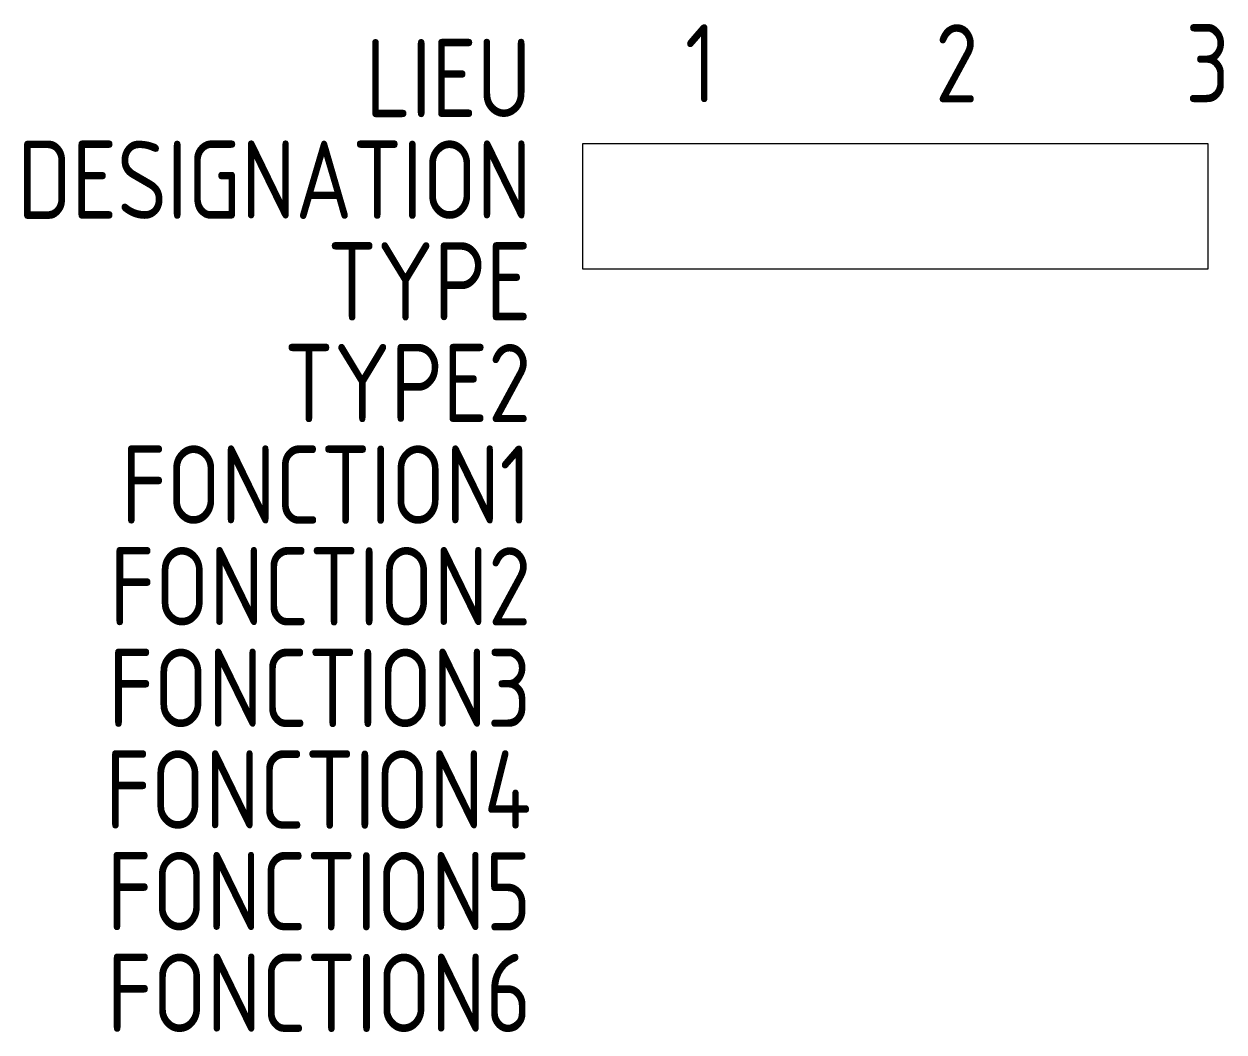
# Model space of a CAD drawing. Header units: millimetres. Extents: x -19.9 to 18.5, y -28.4 to 3.8.
import ezdxf
from ezdxf.enums import TextEntityAlignment as Align

# ---------------------------------------------------------------- set-up
doc = ezdxf.new("R2010")
doc.units = ezdxf.units.MM
for name, color, linetype in [('SYMB_FIL', 3, 'Continuous'), ('SYMB_TXT_CONTACT', 2, 'Continuous'), ('SYMB_TXT_NOM', 3, 'Continuous')]:
    doc.layers.add(name, color=color, linetype=linetype)
doc.styles.add('NET2_5', font='isocp.shx', dxfattribs={"width": 0.9, "height": 2.5})

msp = doc.modelspace()

# ---------------------------------------------------------------- linework, layer by layer
at = {"layer": 'SYMB_FIL'}
for points in [[(-2, -4), (18, -4), (18, 0), (16, 0)], [(0, 0), (-2, 0), (-2, -4)], [(8, 0), (0, 0)], [(16, 0), (8, 0)]]:
    msp.add_lwpolyline(points, dxfattribs=at)

# ---------------------------------------------------------------- texts
at = {"layer": 'SYMB_TXT_CONTACT', "style": 'NET2_5', "width": 0.9, "flags": 8}
for tag, p, s in [('1', (1.275, 1.322), 'L1'), ('2', (9.275, 1.322), 'L2'), ('3', (17.275, 1.322), 'L3')]:
    msp.add_attdef(tag, p, s, height=2.5, dxfattribs=at)
at = {"layer": 'SYMB_TXT_NOM', "style": 'NET2_5', "width": 0.9, "flags": 8}
for tag, text, p in [('LIEU', '', (-3.635, 0.85)), ('DESIGNATION', 'K?', (-3.635, -2.4)), ('TYPE', 'V661', (-3.635, -5.65)), ('TYPE2', 'AUTOMATION', (-3.635, -8.9)), ('FONCTION1', 'PRESENCE DE', (-3.635, -12.15)), ('FONCTION2', 'TENSION', (-3.635, -15.4)), ('FONCTION3', 'LOGIQUE DE', (-3.635, -18.65)), ('FONCTION4', 'COMMUTATION', (-3.635, -21.9)), ('FONCTION5', 'POSITIVE', (-3.635, -25.15)), ('FONCTION6', '', (-3.635, -28.4))]:
    msp.add_attdef(tag, text=text, height=2.5, dxfattribs=at).set_placement(p, align=Align.RIGHT)

doc.saveas('drawing.dxf')
